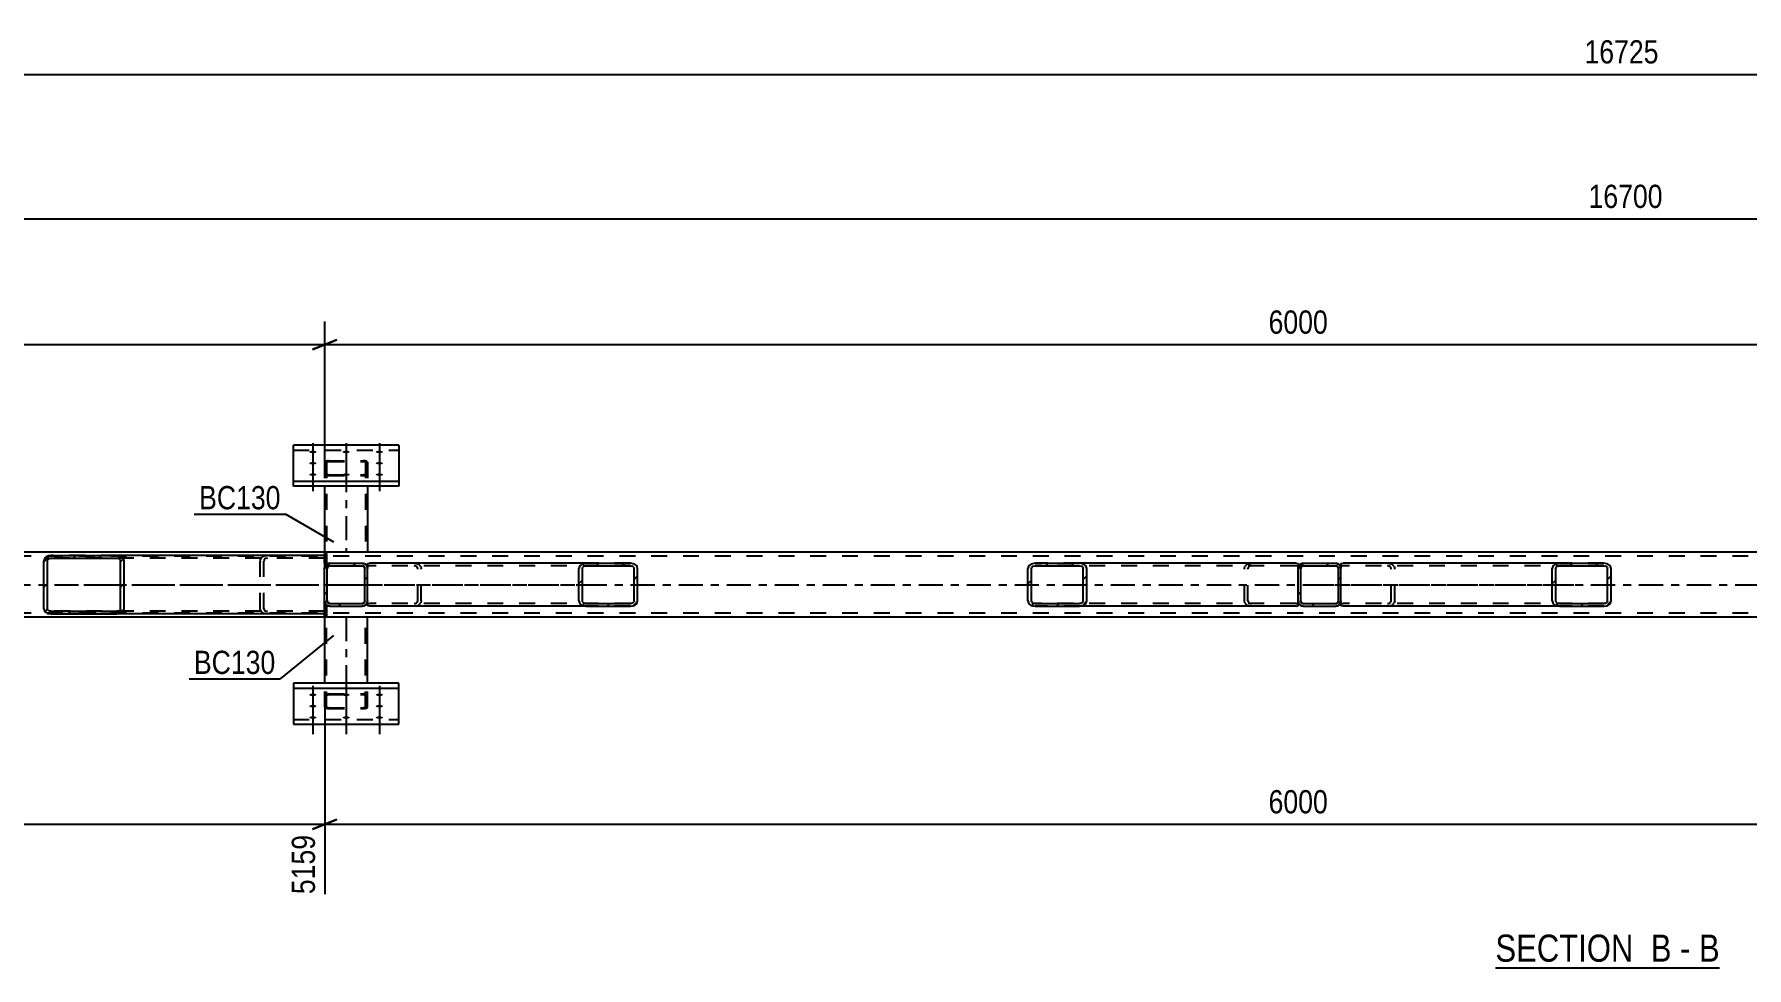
# Model space of a CAD drawing. Header units: millimetres. Extents: x 0 to 1189, y 0 to 841.
# Drawn here: x 168.6 to 379.7, y 307 to 422.1 of the extents above; entities that cross this region are included whole.
import ezdxf

# ---------------------------------------------------------------- set-up
doc = ezdxf.new("R2010")
doc.units = ezdxf.units.MM
doc.linetypes.add('DXK_LINE_DOT2', pattern=[3.9198, 1.9599, -1.9599])
doc.linetypes.add('DXK_LINE_DOT3', pattern=[5.9187, 2.979, -0.9799, 0.9799, -0.9799])
doc.styles.add('Arial Narrow', font='ARIALN.TTF', dxfattribs={"height": 0.2})

# ---------------------------------------------------------------- blocks, each defined once
blk = doc.blocks.new('Unknown-717048581-13 - 5937')
at = {"color": 6, "linetype": 'Continuous'}
blk.add_line((348.75, 306.96), (376.39, 306.96), dxfattribs=at)
at = {"color": 0, "linetype": 'Continuous'}
blk.add_wipeout([(366.85, 307.71), (366.85, 311.21), (348.75, 311.21), (348.75, 307.71)], dxfattribs=at)
at = {"color": 7, "linetype": 'Continuous', "style": 'Arial Narrow'}
blk.add_text('SECTION ', height=3.34, dxfattribs=at).set_placement((348.75, 307.71))
at = {"color": 0, "linetype": 'Continuous'}
blk.add_wipeout([(370.46, 307.71), (370.46, 311.21), (367.9, 311.21), (367.9, 307.71)], dxfattribs=at)
at = {"color": 7, "linetype": 'Continuous', "style": 'Arial Narrow'}
blk.add_text('B', height=3.34, dxfattribs=at).set_placement((367.9, 307.71))
at = {"color": 0, "linetype": 'Continuous'}
blk.add_wipeout([(372.79, 307.71), (372.79, 311.21), (371.51, 311.21), (371.51, 307.71)], dxfattribs=at)
at = {"color": 7, "linetype": 'Continuous', "style": 'Arial Narrow'}
blk.add_text('-', height=3.34, dxfattribs=at).set_placement((371.51, 307.71))
at = {"color": 0, "linetype": 'Continuous'}
blk.add_wipeout([(376.39, 307.71), (376.39, 311.21), (373.84, 311.21), (373.84, 307.71)], dxfattribs=at)
at = {"color": 7, "linetype": 'Continuous', "style": 'Arial Narrow'}
blk.add_text('B', height=3.34, dxfattribs=at).set_placement((373.84, 307.71))
blk = doc.blocks.new('Part-717048581-5946 - 5937')
at = {"color": 7, "linetype": 'DXK_LINE_DOT2'}
for p, q in [((204.58, 369.42), (204.48, 369.36)), ((204.74, 369.45), (204.58, 369.42)), ((204.92, 369.46), (204.74, 369.45)), ((204.92, 369.46), (209.24, 369.46)), ((209.42, 369.45), (209.24, 369.46)), ((209.58, 369.42), (209.42, 369.45)), ((209.68, 369.36), (209.58, 369.42)), ((204.48, 369.36), (204.44, 369.3)), ((204.44, 369.3), (204.44, 366.34)), ((204.44, 367.82), (204.48, 367.76)), ((204.48, 367.76), (204.58, 367.71)), ((204.58, 367.71), (204.74, 367.67)), ((204.68, 369.3), (204.7, 369.33)), ((204.68, 369.3), (204.68, 358.19)), ((204.7, 367.79), (204.68, 367.82)), ((204.7, 369.33), (204.75, 369.36)), ((204.75, 367.77), (204.7, 367.79)), ((204.74, 367.67), (204.92, 367.66)), ((204.75, 369.36), (204.83, 369.38)), ((204.83, 367.75), (204.75, 367.77)), ((204.83, 369.38), (204.92, 369.38)), ((204.92, 367.74), (204.83, 367.75)), ((204.92, 369.38), (209.24, 369.38)), ((204.92, 367.74), (209.24, 367.74)), ((204.92, 367.66), (209.24, 367.66)), ((209.24, 369.38), (209.33, 369.38)), ((209.33, 367.75), (209.24, 367.74)), ((209.24, 367.66), (209.42, 367.67)), ((209.33, 369.38), (209.41, 369.36)), ((209.41, 367.77), (209.33, 367.75)), ((209.41, 369.36), (209.46, 369.33)), ((209.46, 367.79), (209.41, 367.77)), ((209.42, 367.67), (209.58, 367.71)), ((209.46, 369.33), (209.48, 369.3)), ((209.48, 367.82), (209.46, 367.79)), ((209.48, 369.3), (209.48, 358.19)), ((209.58, 367.71), (209.68, 367.76)), ((209.72, 369.3), (209.68, 369.36)), ((209.68, 367.76), (209.72, 367.82)), ((209.72, 369.3), (209.72, 366.34)), ((209.72, 358.19), (204.44, 358.19))]:
    blk.add_line(p, q, dxfattribs=at)
at = {"color": 7, "linetype": 'DXK_LINE_DOT3'}
blk.add_line((207.08, 368.56), (207.08, 358.19), dxfattribs=at)
at = {"color": 2, "linetype": 'Continuous'}
for p, q in [((204.44, 358.19), (204.44, 366.34)), ((209.72, 366.34), (209.72, 358.19))]:
    blk.add_line(p, q, dxfattribs=at)
blk = doc.blocks.new('Part-717048581-6020 - 5937')
at = {"linetype": 'Continuous'}
h = blk.add_hatch(dxfattribs=at)
h.set_pattern_fill('', scale=0.7, style=0, pattern_type=0)
h.set_pattern_definition([(45, (242.4677, 351.5972), (-1.57154, 1.57154), [])])
h.paths.add_polyline_path([(242.13, 351.55), (242.47, 351.6), (242.75, 351.74), (242.94, 351.94), (243.01, 352.19), (243.01, 356.19), (242.94, 356.43), (242.75, 356.64), (242.47, 356.78), (242.13, 356.83), (236.64, 356.83), (236.3, 356.78), (236.02, 356.64), (235.83, 356.43), (235.76, 356.19), (235.76, 352.19), (235.83, 351.94), (236.02, 351.74), (236.3, 351.6), (236.64, 351.55)])
h.paths.add_polyline_path([(236.47, 351.89), (236.33, 351.96), (236.23, 352.07), (236.2, 352.19), (236.2, 356.19), (236.23, 356.31), (236.33, 356.41), (236.47, 356.48), (236.64, 356.51), (242.13, 356.51), (242.3, 356.48), (242.44, 356.41), (242.54, 356.31), (242.57, 356.19), (242.57, 352.19), (242.54, 352.07), (242.44, 351.96), (242.3, 351.89), (242.13, 351.87), (236.64, 351.87)])
at = {"color": 2, "linetype": 'Continuous'}
for p, q in [((209.71, 356.79), (209.97, 356.83)), ((209.71, 356.79), (209.71, 356.19)), ((236.64, 356.83), (209.97, 356.83)), ((236.64, 356.83), (236.3, 356.78)), ((236.64, 356.83), (242.13, 356.83)), ((242.47, 356.78), (242.13, 356.83)), ((235.83, 356.43), (235.76, 356.19)), ((235.76, 352.19), (235.76, 356.19)), ((236.2, 356.19), (236.23, 356.31)), ((236.2, 352.19), (236.2, 356.19)), ((236.47, 356.48), (236.64, 356.51)), ((236.64, 356.51), (242.13, 356.51)), ((242.13, 356.51), (242.3, 356.48)), ((242.54, 356.31), (242.57, 356.19)), ((242.57, 352.19), (242.57, 356.19)), ((243.01, 356.19), (242.94, 356.43)), ((243.01, 352.19), (243.01, 356.19)), ((209.71, 351.6), (209.71, 352.19)), ((209.71, 351.59), (209.71, 351.6)), ((209.97, 351.55), (209.71, 351.59)), ((236.64, 351.55), (209.97, 351.55)), ((235.76, 352.19), (235.83, 351.94)), ((236.23, 352.07), (236.2, 352.19)), ((236.3, 351.6), (236.64, 351.55)), ((236.64, 351.87), (236.47, 351.89)), ((236.64, 351.87), (242.13, 351.87)), ((236.64, 351.55), (242.13, 351.55)), ((242.3, 351.89), (242.13, 351.87)), ((242.13, 351.55), (242.47, 351.6)), ((242.57, 352.19), (242.54, 352.07)), ((242.94, 351.94), (243.01, 352.19))]:
    blk.add_line(p, q, dxfattribs=at)
at = {"color": 7, "linetype": 'DXK_LINE_DOT2'}
for p, q in [((209.71, 356.44), (209.71, 356.79)), ((215.46, 356.83), (215.8, 356.78)), ((242.13, 356.83), (236.64, 356.83)), ((209.8, 356.48), (209.71, 356.44)), ((209.71, 351.74), (209.71, 356.19)), ((209.97, 356.51), (209.8, 356.48)), ((242.13, 356.51), (209.97, 356.51)), ((215.63, 356.48), (215.46, 356.51)), ((215.9, 356.19), (215.87, 356.31)), ((215.9, 352.19), (215.9, 356.19)), ((216.27, 356.43), (216.34, 356.19)), ((216.34, 352.19), (216.34, 356.19)), ((209.71, 351.94), (209.8, 351.89)), ((209.8, 351.89), (209.97, 351.87)), ((242.13, 351.87), (209.97, 351.87)), ((215.46, 351.87), (215.63, 351.89)), ((215.8, 351.6), (215.46, 351.55)), ((215.87, 352.07), (215.9, 352.19)), ((216.34, 352.19), (216.27, 351.94)), ((242.13, 351.55), (236.64, 351.55))]:
    blk.add_line(p, q, dxfattribs=at)
at = {"color": 7, "linetype": 'DXK_LINE_DOT3'}
blk.add_line((205.86, 354.19), (239.39, 354.19), dxfattribs=at)
at = {"color": 7, "linetype": 'DXK_LINE_DOT2'}
for centre, radius, start, end in [((215.59, 356), 0.802, 32.4105, 75.4453), ((215.53, 356.1), 0.401, 32.4105, 75.4453), ((215.53, 352.28), 0.401, 284.5547, 327.5895), ((215.59, 352.37), 0.802, 284.5547, 327.5895)]:
    blk.add_arc(centre, radius, start, end, dxfattribs=at)
at = {"color": 2, "linetype": 'Continuous'}
for centre, radius, start, end in [((236.51, 356), 0.802, 104.5547, 147.5895), ((242.27, 356), 0.802, 32.4105, 75.4453), ((236.57, 356.1), 0.401, 104.5547, 147.5895), ((242.2, 356.1), 0.401, 32.4105, 75.4453), ((236.51, 352.37), 0.802, 212.4105, 255.4453), ((236.57, 352.28), 0.401, 212.4105, 255.4453), ((242.2, 352.28), 0.401, 284.5547, 327.5895), ((242.27, 352.37), 0.802, 284.5547, 327.5895)]:
    blk.add_arc(centre, radius, start, end, dxfattribs=at)
blk = doc.blocks.new('Part-717048581-5991 - 5937')
at = {"linetype": 'Continuous'}
h = blk.add_hatch(dxfattribs=at)
h.set_pattern_fill('', scale=0.7, style=0, pattern_type=0)
h.set_pattern_definition([(45, (297.839, 351.5972), (-1.57154, 1.57154), [])])
h.paths.add_polyline_path([(297.5, 351.55), (297.84, 351.6), (298.12, 351.74), (298.31, 351.94), (298.38, 352.19), (298.38, 356.19), (298.31, 356.43), (298.12, 356.64), (297.84, 356.78), (297.5, 356.83), (292.01, 356.83), (291.68, 356.78), (291.39, 356.64), (291.2, 356.43), (291.13, 356.19), (291.13, 352.19), (291.2, 351.94), (291.39, 351.74), (291.68, 351.6), (292.01, 351.55)])
h.paths.add_polyline_path([(291.84, 351.89), (291.7, 351.96), (291.61, 352.07), (291.57, 352.19), (291.57, 356.19), (291.61, 356.31), (291.7, 356.41), (291.84, 356.48), (292.01, 356.51), (297.5, 356.51), (297.67, 356.48), (297.81, 356.41), (297.91, 356.31), (297.94, 356.19), (297.94, 352.19), (297.91, 352.07), (297.81, 351.96), (297.67, 351.89), (297.5, 351.87), (292.01, 351.87)])
at = {"color": 2, "linetype": 'Continuous'}
for p, q in [((292.01, 356.83), (291.68, 356.78)), ((292.01, 356.83), (297.5, 356.83)), ((324.17, 356.83), (297.5, 356.83)), ((297.84, 356.78), (297.5, 356.83)), ((324.17, 356.83), (324.43, 356.79)), ((324.43, 356.79), (324.43, 356.78)), ((324.43, 356.78), (324.43, 356.64)), ((291.2, 356.43), (291.13, 356.19)), ((291.13, 352.19), (291.13, 356.19)), ((291.57, 356.19), (291.61, 356.31)), ((291.57, 352.19), (291.57, 356.19)), ((291.84, 356.48), (292.01, 356.51)), ((292.01, 356.51), (297.5, 356.51)), ((297.5, 356.51), (297.67, 356.48)), ((297.91, 356.31), (297.94, 356.19)), ((297.94, 352.19), (297.94, 356.19)), ((298.38, 356.19), (298.31, 356.43)), ((298.38, 352.19), (298.38, 356.19)), ((324.43, 356.64), (324.43, 356.19)), ((291.13, 352.19), (291.2, 351.94)), ((291.61, 352.07), (291.57, 352.19)), ((291.68, 351.6), (292.01, 351.55)), ((292.01, 351.87), (291.84, 351.89)), ((292.01, 351.87), (297.5, 351.87)), ((292.01, 351.55), (297.5, 351.55)), ((297.67, 351.89), (297.5, 351.87)), ((297.5, 351.55), (297.84, 351.6)), ((324.17, 351.55), (297.5, 351.55)), ((297.94, 352.19), (297.91, 352.07)), ((298.31, 351.94), (298.38, 352.19)), ((324.17, 351.55), (324.43, 351.59)), ((324.43, 351.59), (324.43, 352.19))]:
    blk.add_line(p, q, dxfattribs=at)
at = {"color": 7, "linetype": 'DXK_LINE_DOT2'}
for p, q in [((297.5, 356.83), (292.01, 356.83)), ((318.35, 356.78), (318.68, 356.83)), ((324.43, 356.79), (324.43, 356.79)), ((324.17, 356.51), (292.01, 356.51)), ((317.81, 356.19), (317.87, 356.43)), ((317.81, 352.19), (317.81, 356.19)), ((318.28, 356.31), (318.24, 356.19)), ((318.24, 352.19), (318.24, 356.19)), ((318.68, 356.51), (318.52, 356.48)), ((324.34, 356.48), (324.17, 356.51)), ((324.43, 356.44), (324.34, 356.48)), ((324.43, 356.64), (324.43, 356.44)), ((324.43, 352.19), (324.43, 356.43)), ((324.17, 351.87), (292.01, 351.87)), ((297.5, 351.55), (292.01, 351.55)), ((317.87, 351.94), (317.81, 352.19)), ((318.24, 352.19), (318.28, 352.07)), ((318.68, 351.55), (318.35, 351.6)), ((318.52, 351.89), (318.68, 351.87)), ((324.17, 351.87), (324.34, 351.89)), ((324.34, 351.89), (324.43, 351.94))]:
    blk.add_line(p, q, dxfattribs=at)
at = {"color": 2, "linetype": 'Continuous'}
for centre, radius, start, end in [((291.88, 356), 0.802, 104.5547, 147.5895), ((297.64, 356), 0.802, 32.4105, 75.4453), ((291.94, 356.1), 0.401, 104.5547, 147.5895), ((297.57, 356.1), 0.401, 32.4105, 75.4453), ((291.88, 352.37), 0.802, 212.4105, 255.4453), ((291.94, 352.28), 0.401, 212.4105, 255.4453), ((297.57, 352.28), 0.401, 284.5547, 327.5895), ((297.64, 352.37), 0.802, 284.5547, 327.5895)]:
    blk.add_arc(centre, radius, start, end, dxfattribs=at)
at = {"color": 7, "linetype": 'DXK_LINE_DOT2'}
for centre, radius, start, end in [((318.55, 356), 0.802, 104.5547, 147.5895), ((318.62, 356.1), 0.401, 104.5547, 147.5895), ((318.55, 352.37), 0.802, 212.4105, 255.4453), ((318.62, 352.28), 0.401, 212.4105, 255.4453)]:
    blk.add_arc(centre, radius, start, end, dxfattribs=at)
blk = doc.blocks.new('Part-717048581-6056 - 5937')
at = {"color": 2, "linetype": 'Continuous'}
for p, q in [((661.27, 358.19), (76.43, 358.19)), ((661.27, 350.19), (76.43, 350.19))]:
    blk.add_line(p, q, dxfattribs=at)
at = {"color": 7, "linetype": 'DXK_LINE_DOT2'}
for p, q in [((666.07, 357.71), (76.43, 357.71)), ((666.07, 350.67), (76.43, 350.67))]:
    blk.add_line(p, q, dxfattribs=at)
at = {"color": 7, "linetype": 'DXK_LINE_DOT3'}
blk.add_line((76.43, 354.19), (666.07, 354.19), dxfattribs=at)
blk = doc.blocks.new('Part-717048581-5992 - 5937')
at = {"linetype": 'Continuous'}
h = blk.add_hatch(dxfattribs=at)
h.set_pattern_fill('', scale=0.7, style=0, pattern_type=0)
h.set_pattern_definition([(45, (179.1567, 350.6372), (-1.57154, 1.57154), [])])
h.paths.add_polyline_path([(178.82, 350.59), (179.16, 350.64), (179.44, 350.78), (179.63, 350.98), (179.7, 351.23), (179.7, 357.15), (179.63, 357.39), (179.44, 357.6), (179.16, 357.74), (178.82, 357.79), (170.69, 357.79), (170.36, 357.74), (170.07, 357.6), (169.88, 357.39), (169.82, 357.15), (169.82, 351.23), (169.88, 350.98), (170.07, 350.78), (170.36, 350.64), (170.69, 350.59)])
h.paths.add_polyline_path([(170.53, 350.93), (170.38, 351), (170.29, 351.11), (170.25, 351.23), (170.25, 357.15), (170.29, 357.27), (170.38, 357.37), (170.53, 357.44), (170.69, 357.47), (178.82, 357.47), (178.99, 357.44), (179.13, 357.37), (179.23, 357.27), (179.26, 357.15), (179.26, 351.23), (179.23, 351.11), (179.13, 351), (178.99, 350.93), (178.82, 350.91), (170.69, 350.91)])
at = {"color": 2, "linetype": 'Continuous'}
for p, q in [((169.88, 357.39), (169.82, 357.15)), ((169.82, 351.23), (169.82, 357.15)), ((170.25, 357.15), (170.29, 357.27)), ((170.25, 351.23), (170.25, 357.15)), ((170.69, 357.79), (170.36, 357.74)), ((170.53, 357.44), (170.69, 357.47)), ((170.69, 357.79), (178.82, 357.79)), ((170.69, 357.47), (178.82, 357.47)), ((204.43, 357.79), (178.82, 357.79)), ((179.16, 357.74), (178.82, 357.79)), ((178.82, 357.47), (178.99, 357.44)), ((179.23, 357.27), (179.26, 357.15)), ((179.26, 351.23), (179.26, 357.15)), ((179.7, 357.15), (179.63, 357.39)), ((179.7, 351.23), (179.7, 357.15)), ((204.43, 356.83), (204.43, 356.19)), ((169.82, 351.23), (169.88, 350.98)), ((170.29, 351.11), (170.25, 351.23)), ((170.36, 350.64), (170.69, 350.59)), ((170.69, 350.91), (170.53, 350.93)), ((170.69, 350.91), (178.82, 350.91)), ((170.69, 350.59), (178.82, 350.59)), ((178.99, 350.93), (178.82, 350.91)), ((178.82, 350.59), (179.16, 350.64)), ((204.43, 350.59), (178.82, 350.59)), ((179.26, 351.23), (179.23, 351.11)), ((179.63, 350.98), (179.7, 351.23)), ((204.43, 351.55), (204.43, 352.19))]:
    blk.add_line(p, q, dxfattribs=at)
at = {"color": 7, "linetype": 'DXK_LINE_DOT2'}
for p, q in [((178.82, 357.79), (170.69, 357.79)), ((204.43, 357.47), (170.69, 357.47)), ((196.49, 357.15), (196.55, 357.39)), ((196.49, 351.23), (196.49, 357.15)), ((196.96, 357.27), (196.93, 357.15)), ((196.93, 351.23), (196.93, 357.15)), ((197.03, 357.74), (197.37, 357.79)), ((197.37, 357.47), (197.2, 357.44)), ((204.43, 357.79), (204.43, 356.83)), ((204.43, 352.19), (204.43, 356.19)), ((204.43, 350.91), (170.69, 350.91)), ((178.82, 350.59), (170.69, 350.59)), ((196.55, 350.98), (196.49, 351.23)), ((196.93, 351.23), (196.96, 351.11)), ((197.37, 350.59), (197.03, 350.64)), ((197.2, 350.93), (197.37, 350.91)), ((204.43, 351.23), (204.43, 351.55)), ((204.43, 350.59), (204.43, 351.23))]:
    blk.add_line(p, q, dxfattribs=at)
at = {"color": 7, "linetype": 'DXK_LINE_DOT3'}
blk.add_line((174.76, 354.19), (208.28, 354.19), dxfattribs=at)
at = {"color": 2, "linetype": 'Continuous'}
for centre, radius, start, end in [((170.56, 356.96), 0.802, 104.5547, 147.5896), ((170.63, 357.06), 0.401, 104.5547, 147.5896), ((178.89, 357.06), 0.401, 32.4104, 75.4453), ((178.96, 356.96), 0.802, 32.4104, 75.4453), ((170.56, 351.41), 0.802, 212.4104, 255.4453), ((170.63, 351.32), 0.401, 212.4104, 255.4453), ((178.89, 351.32), 0.401, 284.5547, 327.5896), ((178.96, 351.41), 0.802, 284.5547, 327.5896)]:
    blk.add_arc(centre, radius, start, end, dxfattribs=at)
at = {"color": 7, "linetype": 'DXK_LINE_DOT2'}
for centre, radius, start, end in [((197.23, 356.96), 0.802, 104.5547, 147.5896), ((197.3, 357.06), 0.401, 104.5547, 147.5896), ((197.23, 351.41), 0.802, 212.4104, 255.4453), ((197.3, 351.32), 0.401, 212.4104, 255.4453)]:
    blk.add_arc(centre, radius, start, end, dxfattribs=at)
blk = doc.blocks.new('Part-717048581-5998 - 5937')
at = {"color": 2, "linetype": 'Continuous'}
for p, q in [((204.44, 342.04), (204.44, 350.19)), ((209.72, 342.04), (209.72, 350.19))]:
    blk.add_line(p, q, dxfattribs=at)
at = {"color": 7, "linetype": 'DXK_LINE_DOT2'}
for p, q in [((209.72, 350.19), (204.44, 350.19)), ((204.68, 339.08), (204.68, 350.19)), ((209.48, 339.08), (209.48, 350.19)), ((204.44, 339.08), (204.44, 342.04)), ((209.72, 339.08), (209.72, 342.04)), ((204.48, 340.62), (204.44, 340.55)), ((204.58, 340.67), (204.48, 340.62)), ((204.74, 340.71), (204.58, 340.67)), ((204.68, 340.55), (204.7, 340.59)), ((204.7, 340.59), (204.75, 340.61)), ((204.92, 340.72), (204.74, 340.71)), ((204.75, 340.61), (204.83, 340.63)), ((204.83, 340.63), (204.92, 340.64)), ((204.92, 340.72), (209.24, 340.72)), ((204.92, 340.64), (209.24, 340.64)), ((209.42, 340.71), (209.24, 340.72)), ((209.24, 340.64), (209.33, 340.63)), ((209.33, 340.63), (209.41, 340.61)), ((209.41, 340.61), (209.46, 340.59)), ((209.58, 340.67), (209.42, 340.71)), ((209.46, 340.59), (209.48, 340.55)), ((209.68, 340.62), (209.58, 340.67)), ((209.72, 340.55), (209.68, 340.62)), ((204.44, 339.08), (204.48, 339.01)), ((204.48, 339.01), (204.58, 338.96)), ((204.58, 338.96), (204.74, 338.92)), ((204.7, 339.04), (204.68, 339.08)), ((204.75, 339.02), (204.7, 339.04)), ((204.74, 338.92), (204.92, 338.91)), ((204.83, 339), (204.75, 339.02)), ((204.92, 338.99), (204.83, 339)), ((204.92, 338.99), (209.24, 338.99)), ((204.92, 338.91), (209.24, 338.91)), ((209.33, 339), (209.24, 338.99)), ((209.24, 338.91), (209.42, 338.92)), ((209.41, 339.02), (209.33, 339)), ((209.46, 339.04), (209.41, 339.02)), ((209.42, 338.92), (209.58, 338.96)), ((209.48, 339.08), (209.46, 339.04)), ((209.58, 338.96), (209.68, 339.01)), ((209.68, 339.01), (209.72, 339.08))]:
    blk.add_line(p, q, dxfattribs=at)
at = {"color": 7, "linetype": 'DXK_LINE_DOT3'}
blk.add_line((207.08, 350.19), (207.08, 339.81), dxfattribs=at)
blk = doc.blocks.new('Part-717048581-6007 - 5937')
at = {"linetype": 'Continuous'}
h = blk.add_hatch(dxfattribs=at)
h.set_pattern_fill('', scale=0.7, style=0, pattern_type=0)
h.set_pattern_definition([(45, (209.3164, 351.5972), (-1.57154, 1.57154), [])])
h.paths.add_polyline_path([(209.07, 351.55), (209.32, 351.6), (209.52, 351.74), (209.66, 351.94), (209.71, 352.19), (209.71, 356.19), (209.66, 356.43), (209.52, 356.64), (209.32, 356.78), (209.07, 356.83), (205.07, 356.83), (204.83, 356.78), (204.62, 356.64), (204.48, 356.43), (204.43, 356.19), (204.43, 352.19), (204.48, 351.94), (204.62, 351.74), (204.83, 351.6), (205.07, 351.55)])
h.paths.add_polyline_path([(204.95, 351.89), (204.85, 351.96), (204.78, 352.07), (204.75, 352.19), (204.75, 356.19), (204.78, 356.31), (204.85, 356.41), (204.95, 356.48), (205.07, 356.51), (209.07, 356.51), (209.19, 356.48), (209.3, 356.41), (209.37, 356.31), (209.39, 356.19), (209.39, 352.19), (209.37, 352.07), (209.3, 351.96), (209.19, 351.89), (209.07, 351.87), (205.07, 351.87)])
at = {"color": 7, "linetype": 'DXK_LINE_DOT2'}
for p, q in [((204.83, 356.78), (205.07, 356.83)), ((205.07, 356.83), (209.07, 356.83)), ((209.07, 356.83), (209.32, 356.78)), ((204.43, 356.19), (204.48, 356.43)), ((204.43, 352.19), (204.43, 356.19)), ((204.78, 356.31), (204.75, 356.19)), ((204.75, 352.19), (204.75, 356.19)), ((205.07, 356.51), (204.95, 356.48)), ((205.07, 356.51), (209.07, 356.51)), ((209.19, 356.48), (209.07, 356.51)), ((209.39, 356.19), (209.37, 356.31)), ((209.39, 352.19), (209.39, 356.19)), ((209.66, 356.43), (209.71, 356.19)), ((209.71, 352.19), (209.71, 356.19)), ((204.48, 351.94), (204.43, 352.19)), ((204.75, 352.19), (204.78, 352.07)), ((205.07, 351.55), (204.83, 351.6)), ((204.95, 351.89), (205.07, 351.87)), ((205.07, 351.87), (209.07, 351.87)), ((205.07, 351.55), (209.07, 351.55)), ((209.07, 351.87), (209.19, 351.89)), ((209.32, 351.6), (209.07, 351.55)), ((209.37, 352.07), (209.39, 352.19)), ((209.71, 352.19), (209.66, 351.94))]:
    blk.add_line(p, q, dxfattribs=at)
at = {"color": 2, "linetype": 'Continuous'}
for p, q in [((205.07, 356.83), (204.83, 356.78)), ((205.07, 356.83), (209.07, 356.83)), ((209.32, 356.78), (209.07, 356.83)), ((204.48, 356.43), (204.43, 356.19)), ((204.43, 352.19), (204.43, 356.19)), ((204.75, 356.19), (204.78, 356.31)), ((204.75, 352.19), (204.75, 356.19)), ((204.95, 356.48), (205.07, 356.51)), ((205.07, 356.51), (209.07, 356.51)), ((209.07, 356.51), (209.19, 356.48)), ((209.37, 356.31), (209.39, 356.19)), ((209.39, 352.19), (209.39, 356.19)), ((209.71, 356.19), (209.66, 356.43)), ((209.71, 352.19), (209.71, 356.19)), ((204.43, 352.19), (204.48, 351.94)), ((204.78, 352.07), (204.75, 352.19)), ((204.83, 351.6), (205.07, 351.55)), ((205.07, 351.87), (204.95, 351.89)), ((205.07, 351.87), (209.07, 351.87)), ((205.07, 351.55), (209.07, 351.55)), ((209.19, 351.89), (209.07, 351.87)), ((209.07, 351.55), (209.32, 351.6)), ((209.39, 352.19), (209.37, 352.07)), ((209.66, 351.94), (209.71, 352.19))]:
    blk.add_line(p, q, dxfattribs=at)
at = {"color": 7, "linetype": 'DXK_LINE_DOT3'}
blk.add_line((207.07, 354.19), (207.07, 354.19), dxfattribs=at)
at = {"color": 7, "linetype": 'DXK_LINE_DOT2'}
for centre, radius, start, end in [((205.07, 356.19), 0.64, 112.5, 157.5), ((209.07, 356.19), 0.64, 22.5, 67.5), ((205.07, 356.19), 0.32, 112.5, 157.5), ((209.07, 356.19), 0.32, 22.5, 67.5), ((205.07, 352.19), 0.64, 202.5, 247.5), ((205.07, 352.19), 0.32, 202.5, 247.5), ((209.07, 352.19), 0.32, 292.5, 337.5), ((209.07, 352.19), 0.64, 292.5, 337.5)]:
    blk.add_arc(centre, radius, start, end, dxfattribs=at)
at = {"color": 2, "linetype": 'Continuous'}
for centre, radius, start, end in [((205.07, 356.19), 0.64, 112.5, 157.5), ((209.07, 356.19), 0.64, 22.5, 67.5), ((205.07, 356.19), 0.32, 112.5, 157.5), ((209.07, 356.19), 0.32, 22.5, 67.5), ((205.07, 352.19), 0.64, 202.5, 247.5), ((205.07, 352.19), 0.32, 202.5, 247.5), ((209.07, 352.19), 0.32, 292.5, 337.5), ((209.07, 352.19), 0.64, 292.5, 337.5)]:
    blk.add_arc(centre, radius, start, end, dxfattribs=at)
blk = doc.blocks.new('Part-717048581-6009 - 5937')
at = {"linetype": 'Continuous'}
h = blk.add_hatch(dxfattribs=at)
h.set_pattern_fill('', scale=0.7, style=0, pattern_type=0)
h.set_pattern_definition([(45, (329.3167, 351.5972), (-1.57154, 1.57154), [])])
h.paths.add_polyline_path([(329.07, 351.55), (329.32, 351.6), (329.52, 351.74), (329.66, 351.94), (329.71, 352.19), (329.71, 356.19), (329.66, 356.43), (329.52, 356.64), (329.32, 356.78), (329.07, 356.83), (325.07, 356.83), (324.83, 356.78), (324.62, 356.64), (324.48, 356.43), (324.43, 356.19), (324.43, 352.19), (324.48, 351.94), (324.62, 351.74), (324.83, 351.6), (325.07, 351.55)])
h.paths.add_polyline_path([(324.95, 351.89), (324.85, 351.96), (324.78, 352.07), (324.75, 352.19), (324.75, 356.19), (324.78, 356.31), (324.85, 356.41), (324.95, 356.48), (325.07, 356.51), (329.07, 356.51), (329.19, 356.48), (329.3, 356.41), (329.37, 356.31), (329.39, 356.19), (329.39, 352.19), (329.37, 352.07), (329.3, 351.96), (329.19, 351.89), (329.07, 351.87), (325.07, 351.87)])
at = {"color": 7, "linetype": 'DXK_LINE_DOT2'}
for p, q in [((324.83, 356.78), (325.07, 356.83)), ((325.07, 356.83), (329.07, 356.83)), ((329.07, 356.83), (329.32, 356.78)), ((324.43, 356.19), (324.48, 356.43)), ((324.43, 352.19), (324.43, 356.19)), ((324.78, 356.31), (324.75, 356.19)), ((324.75, 352.19), (324.75, 356.19)), ((325.07, 356.51), (324.95, 356.48)), ((325.07, 356.51), (329.07, 356.51)), ((329.19, 356.48), (329.07, 356.51)), ((329.39, 356.19), (329.37, 356.31)), ((329.39, 352.19), (329.39, 356.19)), ((329.66, 356.43), (329.71, 356.19)), ((329.71, 352.19), (329.71, 356.19)), ((324.48, 351.94), (324.43, 352.19)), ((324.75, 352.19), (324.78, 352.07)), ((325.07, 351.55), (324.83, 351.6)), ((324.95, 351.89), (325.07, 351.87)), ((325.07, 351.87), (329.07, 351.87)), ((325.07, 351.55), (329.07, 351.55)), ((329.07, 351.87), (329.19, 351.89)), ((329.32, 351.6), (329.07, 351.55)), ((329.37, 352.07), (329.39, 352.19)), ((329.71, 352.19), (329.66, 351.94))]:
    blk.add_line(p, q, dxfattribs=at)
at = {"color": 2, "linetype": 'Continuous'}
for p, q in [((325.07, 356.83), (324.83, 356.78)), ((325.07, 356.83), (329.07, 356.83)), ((329.32, 356.78), (329.07, 356.83)), ((324.48, 356.43), (324.43, 356.19)), ((324.43, 352.19), (324.43, 356.19)), ((324.75, 356.19), (324.78, 356.31)), ((324.75, 352.19), (324.75, 356.19)), ((324.95, 356.48), (325.07, 356.51)), ((325.07, 356.51), (329.07, 356.51)), ((329.07, 356.51), (329.19, 356.48)), ((329.37, 356.31), (329.39, 356.19)), ((329.39, 352.19), (329.39, 356.19)), ((329.71, 356.19), (329.66, 356.43)), ((329.71, 352.19), (329.71, 356.19)), ((324.43, 352.19), (324.48, 351.94)), ((324.78, 352.07), (324.75, 352.19)), ((324.83, 351.6), (325.07, 351.55)), ((325.07, 351.87), (324.95, 351.89)), ((325.07, 351.87), (329.07, 351.87)), ((325.07, 351.55), (329.07, 351.55)), ((329.19, 351.89), (329.07, 351.87)), ((329.07, 351.55), (329.32, 351.6)), ((329.39, 352.19), (329.37, 352.07)), ((329.66, 351.94), (329.71, 352.19))]:
    blk.add_line(p, q, dxfattribs=at)
at = {"color": 7, "linetype": 'DXK_LINE_DOT2'}
for centre, radius, start, end in [((325.07, 356.19), 0.64, 112.5, 157.5), ((329.07, 356.19), 0.64, 22.5, 67.5), ((325.07, 356.19), 0.32, 112.5, 157.5), ((329.07, 356.19), 0.32, 22.5, 67.5), ((325.07, 352.19), 0.64, 202.5, 247.5), ((325.07, 352.19), 0.32, 202.5, 247.5), ((329.07, 352.19), 0.32, 292.5, 337.5), ((329.07, 352.19), 0.64, 292.5, 337.5)]:
    blk.add_arc(centre, radius, start, end, dxfattribs=at)
at = {"color": 2, "linetype": 'Continuous'}
for centre, radius, start, end in [((325.07, 356.19), 0.64, 112.5, 157.5), ((329.07, 356.19), 0.64, 22.5, 67.5), ((325.07, 356.19), 0.32, 112.5, 157.5), ((329.07, 356.19), 0.32, 22.5, 67.5), ((325.07, 352.19), 0.64, 202.5, 247.5), ((325.07, 352.19), 0.32, 202.5, 247.5), ((329.07, 352.19), 0.32, 292.5, 337.5), ((329.07, 352.19), 0.64, 292.5, 337.5)]:
    blk.add_arc(centre, radius, start, end, dxfattribs=at)
blk = doc.blocks.new('Part-717048581-6018 - 5937')
at = {"linetype": 'Continuous'}
h = blk.add_hatch(dxfattribs=at)
h.set_pattern_fill('', scale=0.7, style=0, pattern_type=0)
h.set_pattern_definition([(45, (362.468, 351.5972), (-1.57154, 1.57154), [])])
h.paths.add_polyline_path([(362.13, 351.55), (362.47, 351.6), (362.75, 351.74), (362.94, 351.94), (363.01, 352.19), (363.01, 356.19), (362.94, 356.43), (362.75, 356.64), (362.47, 356.78), (362.13, 356.83), (356.64, 356.83), (356.3, 356.78), (356.02, 356.64), (355.83, 356.43), (355.76, 356.19), (355.76, 352.19), (355.83, 351.94), (356.02, 351.74), (356.3, 351.6), (356.64, 351.55)])
h.paths.add_polyline_path([(356.47, 351.89), (356.33, 351.96), (356.23, 352.07), (356.2, 352.19), (356.2, 356.19), (356.23, 356.31), (356.33, 356.41), (356.47, 356.48), (356.64, 356.51), (362.13, 356.51), (362.3, 356.48), (362.44, 356.41), (362.54, 356.31), (362.57, 356.19), (362.57, 352.19), (362.54, 352.07), (362.44, 351.96), (362.3, 351.89), (362.13, 351.87), (356.64, 351.87)])
at = {"color": 2, "linetype": 'Continuous'}
for p, q in [((329.71, 356.79), (329.97, 356.83)), ((329.71, 356.79), (329.71, 356.19)), ((356.64, 356.83), (329.97, 356.83)), ((356.64, 356.83), (356.3, 356.78)), ((356.64, 356.83), (362.13, 356.83)), ((362.47, 356.78), (362.13, 356.83)), ((355.83, 356.43), (355.76, 356.19)), ((355.76, 352.19), (355.76, 356.19)), ((356.2, 356.19), (356.23, 356.31)), ((356.2, 352.19), (356.2, 356.19)), ((356.47, 356.48), (356.64, 356.51)), ((356.64, 356.51), (362.13, 356.51)), ((362.13, 356.51), (362.3, 356.48)), ((362.54, 356.31), (362.57, 356.19)), ((362.57, 352.19), (362.57, 356.19)), ((363.01, 356.19), (362.94, 356.43)), ((363.01, 352.19), (363.01, 356.19)), ((329.71, 351.6), (329.71, 352.19)), ((329.71, 351.59), (329.71, 351.6)), ((329.97, 351.55), (329.71, 351.59)), ((356.64, 351.55), (329.97, 351.55)), ((355.76, 352.19), (355.83, 351.94)), ((356.23, 352.07), (356.2, 352.19)), ((356.3, 351.6), (356.64, 351.55)), ((356.64, 351.87), (356.47, 351.89)), ((356.64, 351.87), (362.13, 351.87)), ((356.64, 351.55), (362.13, 351.55)), ((362.3, 351.89), (362.13, 351.87)), ((362.13, 351.55), (362.47, 351.6)), ((362.57, 352.19), (362.54, 352.07)), ((362.94, 351.94), (363.01, 352.19))]:
    blk.add_line(p, q, dxfattribs=at)
at = {"color": 7, "linetype": 'DXK_LINE_DOT2'}
for p, q in [((329.71, 356.79), (329.71, 356.44)), ((335.46, 356.83), (335.8, 356.78)), ((362.13, 356.83), (356.64, 356.83)), ((329.8, 356.48), (329.71, 356.44)), ((329.71, 351.74), (329.71, 356.19)), ((329.97, 356.51), (329.8, 356.48)), ((362.13, 356.51), (329.97, 356.51)), ((335.63, 356.48), (335.46, 356.51)), ((335.9, 356.19), (335.87, 356.31)), ((335.9, 352.19), (335.9, 356.19)), ((336.27, 356.43), (336.34, 356.19)), ((336.34, 352.19), (336.34, 356.19)), ((329.71, 351.94), (329.8, 351.89)), ((329.8, 351.89), (329.97, 351.87)), ((362.13, 351.87), (329.97, 351.87)), ((335.46, 351.87), (335.63, 351.89)), ((335.8, 351.6), (335.46, 351.55)), ((335.87, 352.07), (335.9, 352.19)), ((336.34, 352.19), (336.27, 351.94)), ((362.13, 351.55), (356.64, 351.55))]:
    blk.add_line(p, q, dxfattribs=at)
at = {"color": 7, "linetype": 'DXK_LINE_DOT3'}
blk.add_line((325.86, 354.19), (359.39, 354.19), dxfattribs=at)
at = {"color": 7, "linetype": 'DXK_LINE_DOT2'}
for centre, radius, start, end in [((335.59, 356), 0.802, 32.4104, 75.4453), ((335.53, 356.1), 0.401, 32.4104, 75.4453), ((335.53, 352.28), 0.401, 284.5547, 327.5896), ((335.59, 352.37), 0.802, 284.5547, 327.5896)]:
    blk.add_arc(centre, radius, start, end, dxfattribs=at)
at = {"color": 2, "linetype": 'Continuous'}
for centre, radius, start, end in [((356.51, 356), 0.802, 104.5547, 147.5896), ((362.27, 356), 0.802, 32.4104, 75.4453), ((356.57, 356.1), 0.401, 104.5547, 147.5896), ((362.2, 356.1), 0.401, 32.4104, 75.4453), ((356.51, 352.37), 0.802, 212.4104, 255.4453), ((356.57, 352.28), 0.401, 212.4104, 255.4453), ((362.2, 352.28), 0.401, 284.5547, 327.5896), ((362.27, 352.37), 0.802, 284.5547, 327.5896)]:
    blk.add_arc(centre, radius, start, end, dxfattribs=at)
blk = doc.blocks.new('Part-717048581-6021 - 5937')
at = {"color": 2, "linetype": 'Continuous'}
for p, q in [((213.58, 342.04), (200.58, 342.04)), ((200.58, 342.04), (200.58, 336.99)), ((213.58, 336.99), (213.58, 342.04)), ((200.58, 341.44), (213.58, 341.44)), ((200.58, 336.99), (213.58, 336.99))]:
    blk.add_line(p, q, dxfattribs=at)
at = {"color": 7, "linetype": 'DXK_LINE_DOT2'}
blk.add_line((200.58, 337.59), (213.58, 337.59), dxfattribs=at)
blk = doc.blocks.new('Part-717048581-6022 - 5937')
at = {"color": 2, "linetype": 'Continuous'}
for p, q in [((200.58, 366.34), (200.58, 371.39)), ((213.58, 371.39), (200.58, 371.39)), ((213.58, 371.39), (213.58, 366.34)), ((200.58, 366.94), (213.58, 366.94)), ((213.58, 366.34), (200.58, 366.34))]:
    blk.add_line(p, q, dxfattribs=at)
at = {"color": 7, "linetype": 'DXK_LINE_DOT2'}
blk.add_line((200.58, 370.79), (213.58, 370.79), dxfattribs=at)
blk = doc.blocks.new('Part-717048581-6050 - 5937')
at = {"color": 2, "linetype": 'Continuous'}
for p, q in [((204.43, 351.55), (204.43, 351.55)), ((204.43, 351.55), (204.43, 350.35)), ((204.43, 351.55), (204.67, 351.55)), ((204.67, 351.55), (204.67, 351.55)), ((204.67, 351.55), (204.67, 350.35)), ((204.67, 350.35), (204.43, 350.35)), ((204.67, 350.35), (204.67, 350.35))]:
    blk.add_line(p, q, dxfattribs=at)
at = {"color": 7, "linetype": 'DXK_LINE_DOT2'}
for p, q in [((204.43, 350.35), (204.43, 351.55)), ((204.67, 351.55), (204.67, 350.35))]:
    blk.add_line(p, q, dxfattribs=at)
blk = doc.blocks.new('Part-717048581-6051 - 5937')
at = {"color": 2, "linetype": 'Continuous'}
for p, q in [((204.43, 358.03), (204.43, 358.03)), ((204.43, 358.03), (204.67, 358.03)), ((204.43, 356.83), (204.43, 358.03)), ((204.43, 356.83), (204.67, 356.83)), ((204.67, 358.03), (204.67, 358.03)), ((204.67, 356.83), (204.67, 358.03)), ((204.67, 356.83), (204.67, 356.83))]:
    blk.add_line(p, q, dxfattribs=at)
at = {"color": 7, "linetype": 'DXK_LINE_DOT2'}
for p, q in [((204.43, 356.83), (204.43, 358.03)), ((204.67, 358.03), (204.67, 356.83)), ((204.67, 356.83), (204.67, 356.83))]:
    blk.add_line(p, q, dxfattribs=at)
blk = doc.blocks.new('Bolt-717048581-6095 - 5937')
at = {"linetype": 'Continuous'}
for points in [[(202.98, 370.42), (202.89, 370.42), (202.8, 370.43), (202.72, 370.44), (202.65, 370.46), (202.6, 370.49), (202.56, 370.52), (202.54, 370.55), (202.54, 370.58), (202.56, 370.61), (202.6, 370.64), (202.65, 370.67), (202.72, 370.69), (202.8, 370.7), (202.89, 370.71), (202.98, 370.72), (203.07, 370.71), (203.16, 370.7), (203.24, 370.69), (203.31, 370.67), (203.36, 370.64), (203.4, 370.61), (203.42, 370.58), (203.42, 370.55), (203.4, 370.52), (203.36, 370.49), (203.31, 370.46), (203.24, 370.44), (203.16, 370.43), (203.07, 370.42)], [(207.08, 370.42), (206.99, 370.42), (206.9, 370.43), (206.82, 370.44), (206.75, 370.46), (206.7, 370.49), (206.66, 370.52), (206.64, 370.55), (206.64, 370.58), (206.66, 370.61), (206.7, 370.64), (206.75, 370.67), (206.82, 370.69), (206.9, 370.7), (206.99, 370.71), (207.08, 370.72), (207.17, 370.71), (207.26, 370.7), (207.34, 370.69), (207.41, 370.67), (207.46, 370.64), (207.5, 370.61), (207.52, 370.58), (207.52, 370.55), (207.5, 370.52), (207.46, 370.49), (207.41, 370.46), (207.34, 370.44), (207.26, 370.43), (207.17, 370.42)], [(211.18, 370.42), (211.09, 370.42), (211, 370.43), (210.92, 370.44), (210.85, 370.46), (210.8, 370.49), (210.76, 370.52), (210.74, 370.55), (210.74, 370.58), (210.76, 370.61), (210.8, 370.64), (210.85, 370.67), (210.92, 370.69), (211, 370.7), (211.09, 370.71), (211.18, 370.72), (211.27, 370.71), (211.36, 370.7), (211.44, 370.69), (211.51, 370.67), (211.56, 370.64), (211.6, 370.61), (211.62, 370.58), (211.62, 370.55), (211.6, 370.52), (211.56, 370.49), (211.51, 370.46), (211.44, 370.44), (211.36, 370.43), (211.27, 370.42)], [(202.98, 369.01), (202.89, 369.02), (202.8, 369.03), (202.72, 369.04), (202.65, 369.06), (202.6, 369.09), (202.56, 369.12), (202.54, 369.15), (202.54, 369.18), (202.56, 369.21), (202.6, 369.24), (202.65, 369.26), (202.72, 369.29), (202.8, 369.3), (202.89, 369.31), (202.98, 369.31), (203.07, 369.31), (203.16, 369.3), (203.24, 369.29), (203.31, 369.26), (203.36, 369.24), (203.4, 369.21), (203.42, 369.18), (203.42, 369.15), (203.4, 369.12), (203.36, 369.09), (203.31, 369.06), (203.24, 369.04), (203.16, 369.03), (203.07, 369.02)], [(202.98, 367.61), (202.89, 367.61), (202.8, 367.62), (202.72, 367.64), (202.65, 367.66), (202.6, 367.69), (202.56, 367.71), (202.54, 367.75), (202.54, 367.78), (202.56, 367.81), (202.6, 367.84), (202.65, 367.86), (202.72, 367.88), (202.8, 367.9), (202.89, 367.91), (202.98, 367.91), (203.07, 367.91), (203.16, 367.9), (203.24, 367.88), (203.31, 367.86), (203.36, 367.84), (203.4, 367.81), (203.42, 367.78), (203.42, 367.75), (203.4, 367.71), (203.36, 367.69), (203.31, 367.66), (203.24, 367.64), (203.16, 367.62), (203.07, 367.61)], [(207.08, 367.61), (206.99, 367.61), (206.9, 367.62), (206.82, 367.64), (206.75, 367.66), (206.7, 367.69), (206.66, 367.71), (206.64, 367.75), (206.64, 367.78), (206.66, 367.81), (206.7, 367.84), (206.75, 367.86), (206.82, 367.88), (206.9, 367.9), (206.99, 367.91), (207.08, 367.91), (207.17, 367.91), (207.26, 367.9), (207.34, 367.88), (207.41, 367.86), (207.46, 367.84), (207.5, 367.81), (207.52, 367.78), (207.52, 367.75), (207.5, 367.71), (207.46, 367.69), (207.41, 367.66), (207.34, 367.64), (207.26, 367.62), (207.17, 367.61)], [(211.18, 369.01), (211.09, 369.02), (211, 369.03), (210.92, 369.04), (210.85, 369.06), (210.8, 369.09), (210.76, 369.12), (210.74, 369.15), (210.74, 369.18), (210.76, 369.21), (210.8, 369.24), (210.85, 369.26), (210.92, 369.29), (211, 369.3), (211.09, 369.31), (211.18, 369.31), (211.27, 369.31), (211.36, 369.3), (211.44, 369.29), (211.51, 369.26), (211.56, 369.24), (211.6, 369.21), (211.62, 369.18), (211.62, 369.15), (211.6, 369.12), (211.56, 369.09), (211.51, 369.06), (211.44, 369.04), (211.36, 369.03), (211.27, 369.02)], [(211.18, 367.61), (211.09, 367.61), (211, 367.62), (210.92, 367.64), (210.85, 367.66), (210.8, 367.69), (210.76, 367.71), (210.74, 367.75), (210.74, 367.78), (210.76, 367.81), (210.8, 367.84), (210.85, 367.86), (210.92, 367.88), (211, 367.9), (211.09, 367.91), (211.18, 367.91), (211.27, 367.91), (211.36, 367.9), (211.44, 367.88), (211.51, 367.86), (211.56, 367.84), (211.6, 367.81), (211.62, 367.78), (211.62, 367.75), (211.6, 367.71), (211.56, 367.69), (211.51, 367.66), (211.44, 367.64), (211.36, 367.62), (211.27, 367.61)]]:
    blk.add_hatch(color=1, dxfattribs=at).paths.add_polyline_path(points)
at = {"color": 1, "linetype": 'Continuous'}
for p, q in [((202.98, 371.66), (202.98, 368.54)), ((207.08, 371.66), (207.08, 368.54)), ((211.18, 371.66), (211.18, 368.54)), ((202.98, 370.25), (202.98, 367.13)), ((211.18, 370.25), (211.18, 367.13)), ((202.98, 368.85), (202.98, 365.73)), ((207.08, 368.85), (207.08, 365.73)), ((211.18, 368.85), (211.18, 365.73))]:
    blk.add_line(p, q, dxfattribs=at)
blk = doc.blocks.new('Bolt-717048581-6096 - 5937')
at = {"linetype": 'Continuous'}
for points in [[(202.98, 340.77), (203.07, 340.76), (203.16, 340.75), (203.24, 340.74), (203.31, 340.72), (203.36, 340.69), (203.4, 340.66), (203.42, 340.63), (203.42, 340.6), (203.4, 340.57), (203.36, 340.54), (203.31, 340.52), (203.24, 340.49), (203.16, 340.48), (203.07, 340.47), (202.98, 340.47), (202.89, 340.47), (202.8, 340.48), (202.72, 340.49), (202.65, 340.52), (202.6, 340.54), (202.56, 340.57), (202.54, 340.6), (202.54, 340.63), (202.56, 340.66), (202.6, 340.69), (202.65, 340.72), (202.72, 340.74), (202.8, 340.75), (202.89, 340.76)], [(207.08, 340.77), (207.17, 340.76), (207.26, 340.75), (207.34, 340.74), (207.41, 340.72), (207.46, 340.69), (207.5, 340.66), (207.52, 340.63), (207.52, 340.6), (207.5, 340.57), (207.46, 340.54), (207.41, 340.52), (207.34, 340.49), (207.26, 340.48), (207.17, 340.47), (207.08, 340.47), (206.99, 340.47), (206.9, 340.48), (206.82, 340.49), (206.75, 340.52), (206.7, 340.54), (206.66, 340.57), (206.64, 340.6), (206.64, 340.63), (206.66, 340.66), (206.7, 340.69), (206.75, 340.72), (206.82, 340.74), (206.9, 340.75), (206.99, 340.76)], [(211.18, 340.77), (211.27, 340.76), (211.36, 340.75), (211.44, 340.74), (211.51, 340.72), (211.56, 340.69), (211.6, 340.66), (211.62, 340.63), (211.62, 340.6), (211.6, 340.57), (211.56, 340.54), (211.51, 340.52), (211.44, 340.49), (211.36, 340.48), (211.27, 340.47), (211.18, 340.47), (211.09, 340.47), (211, 340.48), (210.92, 340.49), (210.85, 340.52), (210.8, 340.54), (210.76, 340.57), (210.74, 340.6), (210.74, 340.63), (210.76, 340.66), (210.8, 340.69), (210.85, 340.72), (210.92, 340.74), (211, 340.75), (211.09, 340.76)], [(202.98, 339.36), (203.07, 339.36), (203.16, 339.35), (203.24, 339.34), (203.31, 339.31), (203.36, 339.29), (203.4, 339.26), (203.42, 339.23), (203.42, 339.2), (203.4, 339.17), (203.36, 339.14), (203.31, 339.11), (203.24, 339.09), (203.16, 339.08), (203.07, 339.07), (202.98, 339.06), (202.89, 339.07), (202.8, 339.08), (202.72, 339.09), (202.65, 339.11), (202.6, 339.14), (202.56, 339.17), (202.54, 339.2), (202.54, 339.23), (202.56, 339.26), (202.6, 339.29), (202.65, 339.31), (202.72, 339.34), (202.8, 339.35), (202.89, 339.36)], [(202.98, 337.96), (203.07, 337.96), (203.16, 337.95), (203.24, 337.93), (203.31, 337.91), (203.36, 337.89), (203.4, 337.86), (203.42, 337.83), (203.42, 337.8), (203.4, 337.76), (203.36, 337.74), (203.31, 337.71), (203.24, 337.69), (203.16, 337.67), (203.07, 337.66), (202.98, 337.66), (202.89, 337.66), (202.8, 337.67), (202.72, 337.69), (202.65, 337.71), (202.6, 337.74), (202.56, 337.76), (202.54, 337.8), (202.54, 337.83), (202.56, 337.86), (202.6, 337.89), (202.65, 337.91), (202.72, 337.93), (202.8, 337.95), (202.89, 337.96)], [(207.08, 337.96), (207.17, 337.96), (207.26, 337.95), (207.34, 337.93), (207.41, 337.91), (207.46, 337.89), (207.5, 337.86), (207.52, 337.83), (207.52, 337.8), (207.5, 337.76), (207.46, 337.74), (207.41, 337.71), (207.34, 337.69), (207.26, 337.67), (207.17, 337.66), (207.08, 337.66), (206.99, 337.66), (206.9, 337.67), (206.82, 337.69), (206.75, 337.71), (206.7, 337.74), (206.66, 337.76), (206.64, 337.8), (206.64, 337.83), (206.66, 337.86), (206.7, 337.89), (206.75, 337.91), (206.82, 337.93), (206.9, 337.95), (206.99, 337.96)], [(211.18, 339.36), (211.27, 339.36), (211.36, 339.35), (211.44, 339.34), (211.51, 339.31), (211.56, 339.29), (211.6, 339.26), (211.62, 339.23), (211.62, 339.2), (211.6, 339.17), (211.56, 339.14), (211.51, 339.11), (211.44, 339.09), (211.36, 339.08), (211.27, 339.07), (211.18, 339.06), (211.09, 339.07), (211, 339.08), (210.92, 339.09), (210.85, 339.11), (210.8, 339.14), (210.76, 339.17), (210.74, 339.2), (210.74, 339.23), (210.76, 339.26), (210.8, 339.29), (210.85, 339.31), (210.92, 339.34), (211, 339.35), (211.09, 339.36)], [(211.18, 337.96), (211.27, 337.96), (211.36, 337.95), (211.44, 337.93), (211.51, 337.91), (211.56, 337.89), (211.6, 337.86), (211.62, 337.83), (211.62, 337.8), (211.6, 337.76), (211.56, 337.74), (211.51, 337.71), (211.44, 337.69), (211.36, 337.67), (211.27, 337.66), (211.18, 337.66), (211.09, 337.66), (211, 337.67), (210.92, 337.69), (210.85, 337.71), (210.8, 337.74), (210.76, 337.76), (210.74, 337.8), (210.74, 337.83), (210.76, 337.86), (210.8, 337.89), (210.85, 337.91), (210.92, 337.93), (211, 337.95), (211.09, 337.96)]]:
    blk.add_hatch(color=1, dxfattribs=at).paths.add_polyline_path(points)
at = {"color": 1, "linetype": 'Continuous'}
for p, q in [((202.98, 341.71), (202.98, 338.59)), ((202.98, 340.3), (202.98, 337.18)), ((207.08, 341.71), (207.08, 338.59)), ((211.18, 341.71), (211.18, 338.59)), ((211.18, 340.3), (211.18, 337.18)), ((202.98, 338.9), (202.98, 335.78)), ((207.08, 338.9), (207.08, 335.78)), ((211.18, 338.9), (211.18, 335.78))]:
    blk.add_line(p, q, dxfattribs=at)
blk = doc.blocks.new('StraightDimension-717048581-6127 - 5937')
at = {"color": 7, "linetype": 'Continuous'}
blk.add_line((62.53, 417.11), (666.07, 417.11), dxfattribs=at)
at = {"color": 0}
blk.add_wipeout([(369.47, 417.86), (369.47, 422.06), (359.13, 422.06), (359.13, 417.86)], dxfattribs=at)
at = {"color": 3, "style": 'Arial Narrow'}
blk.add_text('16725', height=2.863, dxfattribs=at).set_placement((359.73, 418.46))
blk = doc.blocks.new('StraightDimension-717048581-6143 - 5937')
at = {"color": 7, "linetype": 'Continuous'}
for p, q in [((63.53, 349.19), (63.53, 321.52)), ((204.44, 339.55), (204.44, 316.04)), ((65.03, 325.25), (62.03, 324.05)), ((202.94, 324.05), (205.94, 325.25)), ((63.53, 324.65), (204.44, 324.65))]:
    blk.add_line(p, q, dxfattribs=at)
at = {"color": 0}
blk.add_wipeout([(138.24, 325.4), (138.24, 329.6), (129.73, 329.6), (129.73, 325.4)], dxfattribs=at)
at = {"color": 0, "linetype": 'Continuous'}
for points in [[(62.93, 323.95), (58.73, 323.95), (58.73, 320.92), (62.93, 320.92)], [(203.84, 323.95), (199.64, 323.95), (199.64, 315.44), (203.84, 315.44)]]:
    blk.add_wipeout(points, dxfattribs=at)
at = {"color": 3, "style": 'Arial Narrow'}
blk.add_text('5159', height=2.863, dxfattribs=at).set_placement((130.33, 326))
at = {"color": 3, "linetype": 'Continuous', "style": 'Arial Narrow'}
for s, height, p in [('0', 2.86, (62.33, 321.52)), ('5159', 2.863, (203.24, 316.04))]:
    blk.add_text(s, height=height, rotation=90.0002, dxfattribs=at).set_placement(p)
blk = doc.blocks.new('StraightDimension-717048581-6157 - 5937')
at = {"color": 7, "linetype": 'Continuous'}
for p, q in [((444.44, 340.44), (444.44, 314.21)), ((204.44, 339.55), (204.44, 316.04)), ((205.94, 325.25), (202.94, 324.05)), ((442.94, 324.05), (445.94, 325.25)), ((204.44, 324.65), (444.44, 324.65))]:
    blk.add_line(p, q, dxfattribs=at)
at = {"color": 0}
blk.add_wipeout([(328.7, 325.4), (328.7, 329.6), (320.19, 329.6), (320.19, 325.4)], dxfattribs=at)
at = {"color": 0, "linetype": 'Continuous'}
blk.add_wipeout([(443.84, 323.95), (439.64, 323.95), (439.64, 313.61), (443.84, 313.61)], dxfattribs=at)
at = {"color": 3, "style": 'Arial Narrow'}
blk.add_text('6000', height=2.863, dxfattribs=at).set_placement((320.79, 326))
at = {"color": 3, "linetype": 'Continuous', "style": 'Arial Narrow'}
blk.add_text('11159', height=2.863, rotation=90.0002, dxfattribs=at).set_placement((443.24, 314.21))
blk = doc.blocks.new('StraightDimension-717048581-8628 - 5937')
at = {"color": 7, "linetype": 'Continuous'}
blk.add_line((63.53, 399.29), (666.07, 399.29), dxfattribs=at)
at = {"color": 0}
blk.add_wipeout([(369.97, 400.04), (369.97, 404.24), (359.63, 404.24), (359.63, 400.04)], dxfattribs=at)
at = {"color": 3, "style": 'Arial Narrow'}
blk.add_text('16700', height=2.863, dxfattribs=at).set_placement((360.23, 400.64))
blk = doc.blocks.new('StraightDimension-717048581-10369 - 5937')
at = {"color": 7, "linetype": 'Continuous'}
for p, q in [((204.44, 367.34), (204.44, 386.64)), ((444.44, 367.34), (444.44, 386.64)), ((205.94, 384.39), (202.94, 383.19)), ((442.94, 383.19), (445.94, 384.39)), ((204.44, 383.79), (444.44, 383.79))]:
    blk.add_line(p, q, dxfattribs=at)
at = {"color": 0}
blk.add_wipeout([(328.7, 384.54), (328.7, 388.74), (320.19, 388.74), (320.19, 384.54)], dxfattribs=at)
at = {"color": 3, "style": 'Arial Narrow'}
blk.add_text('6000', height=2.863, dxfattribs=at).set_placement((320.79, 385.14))
blk = doc.blocks.new('StraightDimension-717048581-10370 - 5937')
at = {"color": 7, "linetype": 'Continuous'}
for p, q in [((63.53, 359.19), (63.53, 386.64)), ((204.44, 367.34), (204.44, 386.64)), ((65.03, 384.39), (62.03, 383.19)), ((202.94, 383.19), (205.94, 384.39)), ((63.53, 383.79), (204.44, 383.79))]:
    blk.add_line(p, q, dxfattribs=at)
at = {"color": 0}
blk.add_wipeout([(138.24, 384.54), (138.24, 388.74), (129.73, 388.74), (129.73, 384.54)], dxfattribs=at)
at = {"color": 3, "style": 'Arial Narrow'}
blk.add_text('5159', height=2.863, dxfattribs=at).set_placement((130.33, 385.14))
blk = doc.blocks.new('Mark-717048581-5942 - 5937')
at = {"color": 0}
blk.add_wipeout([(199.01, 363.49), (199.01, 366.49), (188.96, 366.49), (188.96, 363.49)], dxfattribs=at)
blk.add_wipeout([(199.01, 363.49), (199.01, 366.49), (188.96, 366.49), (188.96, 363.49)], dxfattribs=at)
at = {"color": 30, "linetype": 'Continuous'}
for p in [(188.36, 362.89), (205.57, 359.43)]:
    blk.add_line(p, (199.61, 362.89), dxfattribs=at)
at = {"color": 3, "style": 'Arial Narrow'}
blk.add_text('BC130', height=2.863, dxfattribs=at).set_placement((188.96, 363.49))
blk = doc.blocks.new('Mark-717048581-5994 - 5937')
at = {"color": 0}
blk.add_wipeout([(198.37, 343.18), (198.37, 346.18), (188.32, 346.18), (188.32, 343.18)], dxfattribs=at)
blk.add_wipeout([(198.37, 343.18), (198.37, 346.18), (188.32, 346.18), (188.32, 343.18)], dxfattribs=at)
at = {"color": 30, "linetype": 'Continuous'}
for p in [(205.51, 347.92), (187.72, 342.58)]:
    blk.add_line(p, (198.97, 342.58), dxfattribs=at)
at = {"color": 3, "style": 'Arial Narrow'}
blk.add_text('BC130', height=2.863, dxfattribs=at).set_placement((188.32, 343.18))

msp = doc.modelspace()

# ---------------------------------------------------------------- block references
for name in ['Bolt-717048581-6095 - 5937', 'Part-717048581-6022 - 5937', 'Part-717048581-5946 - 5937', 'Part-717048581-6056 - 5937', 'Part-717048581-5992 - 5937', 'Part-717048581-6051 - 5937', 'Part-717048581-6007 - 5937', 'Part-717048581-6020 - 5937', 'Part-717048581-5991 - 5937', 'Part-717048581-6009 - 5937', 'Part-717048581-6018 - 5937', 'Part-717048581-6050 - 5937', 'Part-717048581-5998 - 5937', 'Part-717048581-6021 - 5937', 'Bolt-717048581-6096 - 5937', 'Unknown-717048581-13 - 5937']:
    msp.add_blockref(name, (0, 0))

# ---------------------------------------------------------------- next in the draw order: block references
msp.add_blockref('StraightDimension-717048581-6127 - 5937', (0, 0))

# ---------------------------------------------------------------- next in the draw order: block references
for name in ['StraightDimension-717048581-8628 - 5937', 'StraightDimension-717048581-6143 - 5937']:
    msp.add_blockref(name, (0, 0))

# ---------------------------------------------------------------- next in the draw order: block references
for name in ['StraightDimension-717048581-10369 - 5937', 'Mark-717048581-5994 - 5937', 'StraightDimension-717048581-6157 - 5937']:
    msp.add_blockref(name, (0, 0))

# ---------------------------------------------------------------- next in the draw order: block references
msp.add_blockref('StraightDimension-717048581-10370 - 5937', (0, 0))

# ---------------------------------------------------------------- next in the draw order: block references
msp.add_blockref('Mark-717048581-5942 - 5937', (0, 0))

doc.saveas('drawing.dxf')
